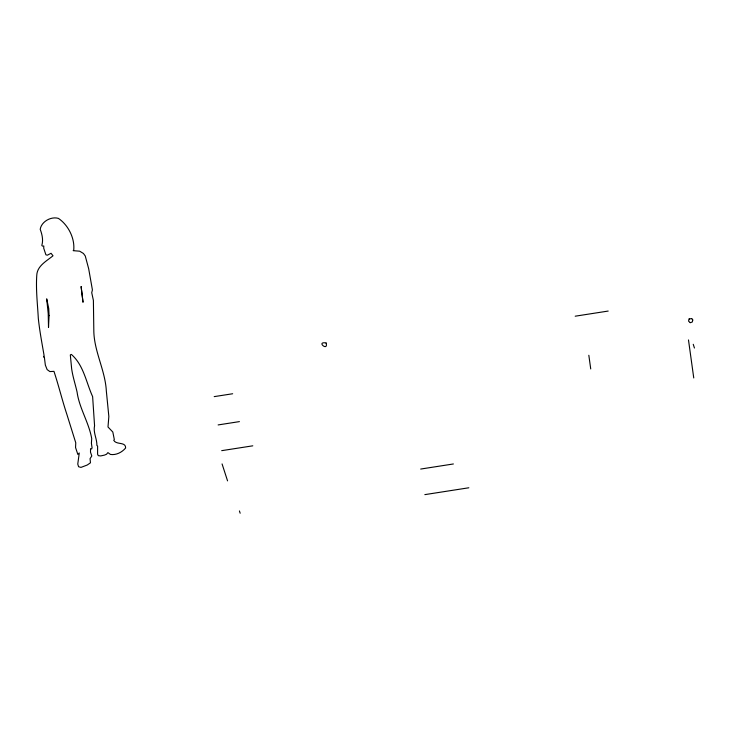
<?xml version="1.0" encoding="UTF-8"?>
<svg xmlns="http://www.w3.org/2000/svg" width="731" height="731" viewBox="0 0 731 731"><rect width="100%" height="100%" fill="white"/><g stroke="black" fill="none" stroke-linecap="round" stroke-linejoin="round"><path stroke-width="1.1" d="M689.132 318.935L688.547 321.101L690.165 322.654M689.141 318.935L691.736 318.606M575.196 316.194L608.183 311.059M214.201 396.622L232.659 393.753M218.13 424.93L239.421 421.613M221.694 450.661L252.798 445.819M420.69 469.055L453.384 463.966M424.839 494.631L468.845 487.778M690.274 322.673L692.248 322.024L692.796 320.059M691.745 318.615L692.75 319.876M326.053 342.93C315.664 341.313 328.475 351.894 326.145 343.031M693.244 344.292L694.45 348.029M239.421 510.942L240.161 513.226M222.069 463.929L227.56 480.879M688.483 339.942L693.756 377.964M588.83 355.266L590.73 368.936M94.564 425.725C93.038 432.642 97.059 438.673 96.885 445.426L97.607 446.047L97.598 454.262L98.31 455.669L100.732 455.925L104.469 455.111L106.562 454.243L107.905 452.608L110.436 454.435C116.147 455.34 121.995 452.325 125.622 448.002C125.878 441.442 116.284 445.152 113.744 440.3L114.328 439.587L112.812 432.021L107.996 426.986L108.846 416.506L106.333 390.975C105.209 370.05 93.787 350.843 93.806 329.983L93.394 300.414L91.722 292.665L92.417 289.933L88.689 268.807L85.262 255.978L83.444 253.483L79.661 251.19L73.155 250.669L73.721 250.103C74.955 238.205 68.157 224.92 58.416 218.386C51.051 216.184 41.365 221.63 40.205 229.287C42.115 234.45 43.458 240.015 41.822 245.415L42.407 246.091L43.814 246.009L43.723 248.22L45.907 254.827L47.369 255.174L51.051 253.291L53.007 255.795C46.464 261.159 36.925 265.974 36.742 275.697C35.837 289.997 37.537 304.178 38.314 318.36C39.602 330.851 42.032 343.46 44.134 355.787L43.558 356.344L43.906 357.285L44.326 356.911L45.34 365.08L47.14 369.603L49.891 371.576L53.957 371.357C58.681 385.593 62.153 400.113 66.832 414.249L75.768 442.831L75.549 447.509L77.842 454.426L79.259 452.992L77.769 464.066L78.592 466.734L80.986 467.392L87.227 465.026L90.47 462.805L90.059 458.666L91.804 455.961L90.507 452.233L90.534 448.66L91.667 448.935L92.06 447.737L91.402 443.233L91.713 438.609C88.871 422.363 79.268 408.172 77.084 392.099C75.32 384.25 72.753 376.657 71.638 368.652L70.313 354.873L71.327 354.398C83.626 364.943 86.176 382.459 92.627 396.613L94.564 425.725M49.068 315.582L48.511 327.314L48.219 313.562L46.693 298.842L48.739 308.519L49.068 315.582M82.996 302.086L81.123 286.662L82.996 302.086"/></g></svg>
